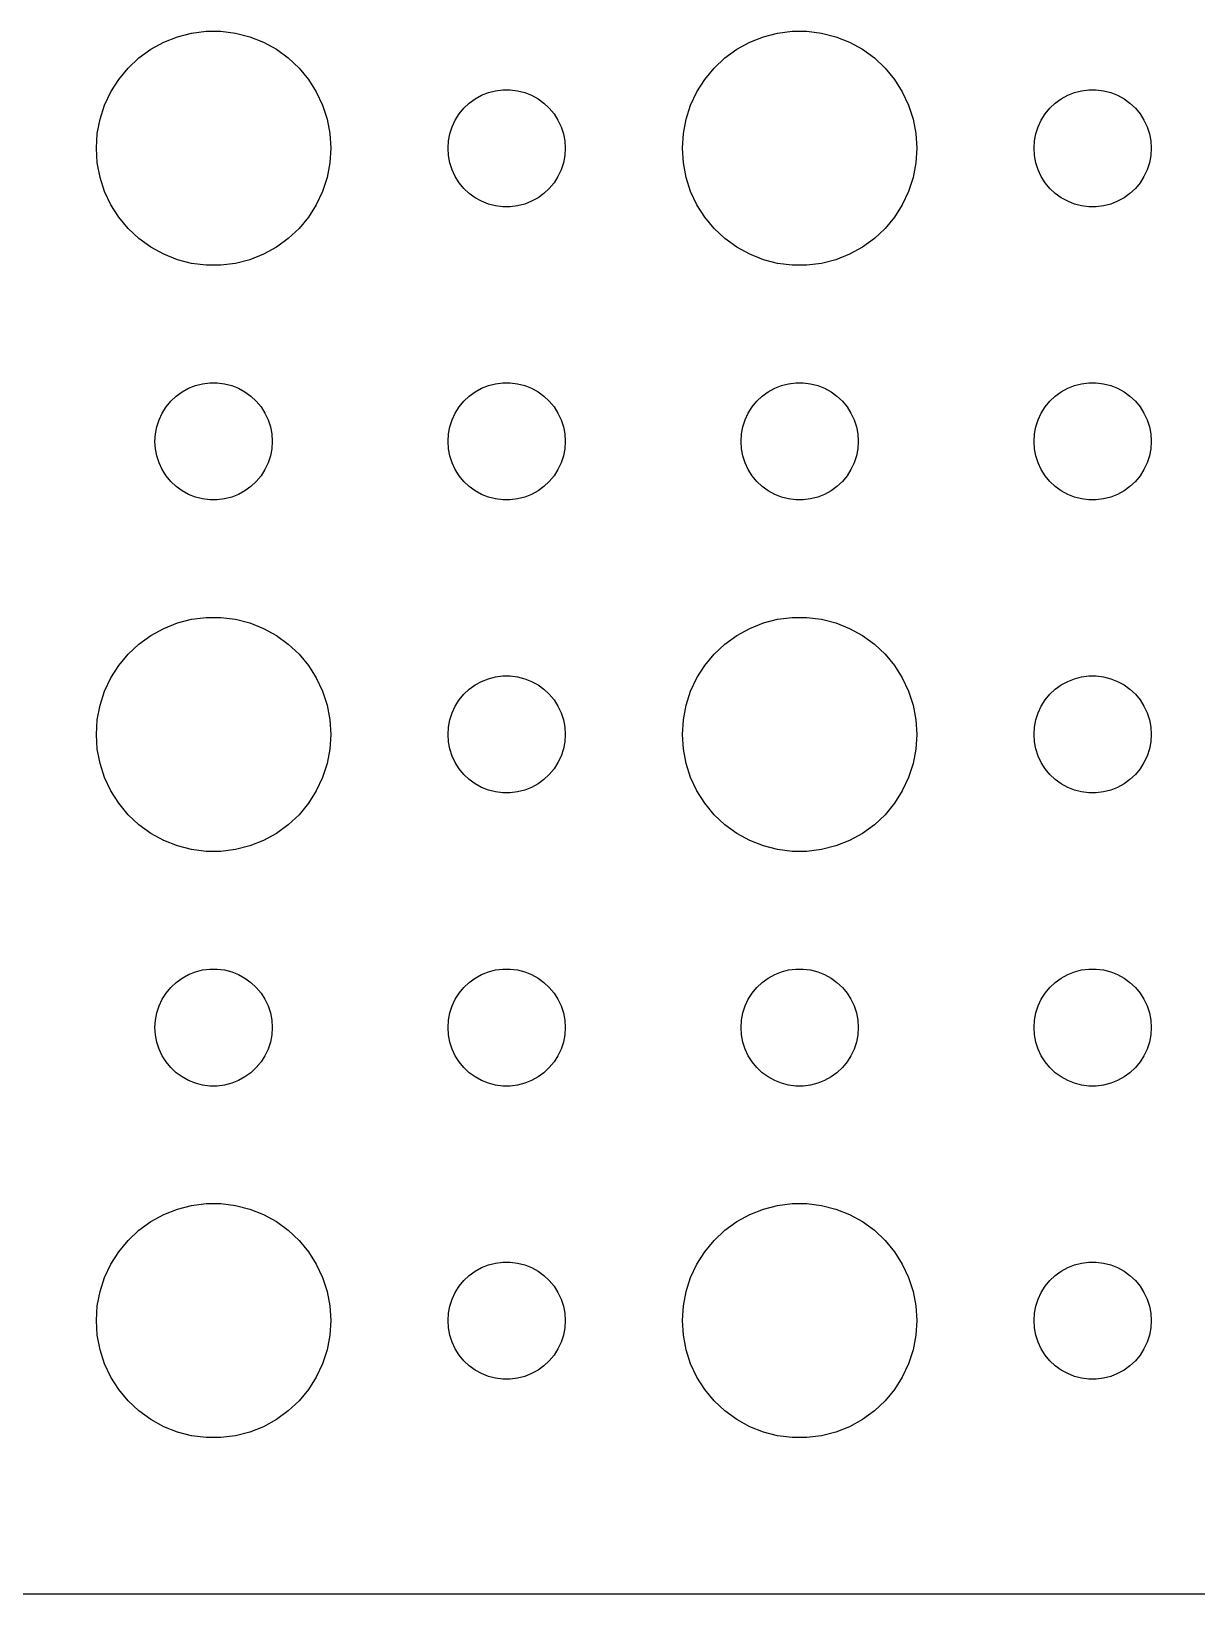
# Model space of a CAD drawing. Header units: metres. Extents: x -112 to 112, y -89 to 89.
# Drawn here: x 25.33 to 55.16, y -89.49 to -49.51 of the extents above; entities that cross this region are included whole.
import ezdxf

# ---------------------------------------------------------------- set-up
doc = ezdxf.new("R2010")
doc.units = ezdxf.units.M

msp = doc.modelspace()

# ---------------------------------------------------------------- linework, layer by layer
for p, q in [((29.0729, -49.6468), (29.4379, -49.5531)), ((29.4379, -49.5531), (29.8116, -49.5059)), ((29.8116, -49.5059), (30.1884, -49.5059)), ((30.1884, -49.5059), (30.5621, -49.5531)), ((30.5621, -49.5531), (30.927, -49.6468)), ((44.0729, -49.6468), (44.4379, -49.5531)), ((44.4379, -49.5531), (44.8116, -49.5059)), ((44.8116, -49.5059), (45.1884, -49.5059)), ((45.1884, -49.5059), (45.5621, -49.5531)), ((45.5621, -49.5531), (45.927, -49.6468)), ((28.0877, -50.1885), (28.3925, -49.967)), ((28.3925, -49.967), (28.7227, -49.7855)), ((28.7227, -49.7855), (29.0729, -49.6468)), ((30.927, -49.6468), (31.2773, -49.7855)), ((31.2773, -49.7855), (31.6075, -49.967)), ((31.6075, -49.967), (31.9123, -50.1885)), ((43.0877, -50.1885), (43.3925, -49.967)), ((43.3925, -49.967), (43.7227, -49.7855)), ((43.7227, -49.7855), (44.0729, -49.6468)), ((45.927, -49.6468), (46.2773, -49.7855)), ((46.2773, -49.7855), (46.6075, -49.967)), ((46.6075, -49.967), (46.9123, -50.1885)), ((27.8131, -50.4464), (28.0877, -50.1885)), ((31.9123, -50.1885), (32.1869, -50.4464)), ((42.8131, -50.4464), (43.0877, -50.1885)), ((46.9123, -50.1885), (47.1869, -50.4464)), ((27.3711, -51.0547), (27.5729, -50.7366)), ((27.5729, -50.7366), (27.8131, -50.4464)), ((32.1869, -50.4464), (32.427, -50.7366)), ((32.427, -50.7366), (32.6289, -51.0547)), ((42.3711, -51.0547), (42.5729, -50.7366)), ((42.5729, -50.7366), (42.8131, -50.4464)), ((47.1869, -50.4464), (47.427, -50.7366)), ((47.427, -50.7366), (47.6289, -51.0547)), ((27.2107, -51.3956), (27.3711, -51.0547)), ((32.6289, -51.0547), (32.7893, -51.3956)), ((36.6963, -51.2335), (36.8613, -51.1428)), ((36.8613, -51.1428), (37.0365, -51.0734)), ((37.0365, -51.0734), (37.2189, -51.0266)), ((37.2189, -51.0266), (37.4058, -51.003)), ((37.4058, -51.003), (37.5942, -51.003)), ((37.5942, -51.003), (37.7811, -51.0266)), ((37.7811, -51.0266), (37.9635, -51.0734)), ((37.9635, -51.0734), (38.1387, -51.1428)), ((38.1387, -51.1428), (38.3037, -51.2335)), ((42.2107, -51.3956), (42.3711, -51.0547)), ((47.6289, -51.0547), (47.7893, -51.3956)), ((51.6963, -51.2335), (51.8613, -51.1428)), ((51.8613, -51.1428), (52.0365, -51.0734)), ((52.0365, -51.0734), (52.2189, -51.0266)), ((52.2189, -51.0266), (52.4058, -51.003)), ((52.4058, -51.003), (52.5942, -51.003)), ((52.5942, -51.003), (52.7811, -51.0266)), ((52.7811, -51.0266), (52.9635, -51.0734)), ((52.9635, -51.0734), (53.1387, -51.1428)), ((53.1387, -51.1428), (53.3037, -51.2335)), ((27.0942, -51.7539), (27.2107, -51.3956)), ((32.7893, -51.3956), (32.9057, -51.7539)), ((36.2865, -51.6183), (36.4065, -51.4732)), ((36.4065, -51.4732), (36.5439, -51.3442)), ((36.5439, -51.3442), (36.6963, -51.2335)), ((38.3037, -51.2335), (38.4561, -51.3442)), ((38.4561, -51.3442), (38.5934, -51.4732)), ((38.5934, -51.4732), (38.7135, -51.6183)), ((42.0942, -51.7539), (42.2107, -51.3956)), ((47.7893, -51.3956), (47.9057, -51.7539)), ((51.2865, -51.6183), (51.4065, -51.4732)), ((51.4065, -51.4732), (51.5439, -51.3442)), ((51.5439, -51.3442), (51.6963, -51.2335)), ((53.3037, -51.2335), (53.4561, -51.3442)), ((53.4561, -51.3442), (53.5934, -51.4732)), ((53.5934, -51.4732), (53.7135, -51.6183)), ((27.0237, -52.124), (27.0942, -51.7539)), ((32.9057, -51.7539), (32.9763, -52.124)), ((36.0471, -52.127), (36.1053, -51.9478)), ((36.1053, -51.9478), (36.1855, -51.7774)), ((36.1855, -51.7774), (36.2865, -51.6183)), ((38.7135, -51.6183), (38.8145, -51.7774)), ((38.8145, -51.7774), (38.8947, -51.9478)), ((38.8947, -51.9478), (38.9529, -52.127)), ((42.0237, -52.124), (42.0942, -51.7539)), ((47.9057, -51.7539), (47.9763, -52.124)), ((51.0471, -52.127), (51.1053, -51.9478)), ((51.1053, -51.9478), (51.1855, -51.7774)), ((51.1855, -51.7774), (51.2865, -51.6183)), ((53.7135, -51.6183), (53.8145, -51.7774)), ((53.8145, -51.7774), (53.8947, -51.9478)), ((53.8947, -51.9478), (53.9529, -52.127)), ((27, -52.5), (27.0237, -52.124)), ((32.9763, -52.124), (33, -52.5)), ((36, -52.5), (36.0118, -52.312)), ((36.0118, -52.312), (36.0471, -52.127)), ((38.9529, -52.127), (38.9882, -52.312)), ((38.9882, -52.312), (39, -52.5)), ((42, -52.5), (42.0237, -52.124)), ((47.9763, -52.124), (48, -52.5)), ((51, -52.5), (51.0118, -52.312)), ((51.0118, -52.312), (51.0471, -52.127)), ((53.9529, -52.127), (53.9882, -52.312)), ((53.9882, -52.312), (54, -52.5)), ((27.0237, -52.876), (27, -52.5)), ((33, -52.5), (32.9763, -52.876)), ((36.0118, -52.688), (36, -52.5)), ((36.0471, -52.873), (36.0118, -52.688)), ((38.9882, -52.688), (38.9529, -52.873)), ((39, -52.5), (38.9882, -52.688)), ((42.0237, -52.876), (42, -52.5)), ((48, -52.5), (47.9763, -52.876)), ((51.0118, -52.688), (51, -52.5)), ((51.0471, -52.873), (51.0118, -52.688)), ((53.9882, -52.688), (53.9529, -52.873)), ((54, -52.5), (53.9882, -52.688)), ((27.0942, -53.2461), (27.0237, -52.876)), ((32.9763, -52.876), (32.9057, -53.2461)), ((36.1053, -53.0522), (36.0471, -52.873)), ((36.1855, -53.2226), (36.1053, -53.0522)), ((38.8947, -53.0522), (38.8145, -53.2226)), ((38.9529, -52.873), (38.8947, -53.0522)), ((42.0942, -53.2461), (42.0237, -52.876)), ((47.9763, -52.876), (47.9057, -53.2461)), ((51.1053, -53.0522), (51.0471, -52.873)), ((51.1855, -53.2226), (51.1053, -53.0522)), ((53.8947, -53.0522), (53.8145, -53.2226)), ((53.9529, -52.873), (53.8947, -53.0522)), ((27.2107, -53.6044), (27.0942, -53.2461)), ((32.9057, -53.2461), (32.7893, -53.6044)), ((36.2865, -53.3817), (36.1855, -53.2226)), ((36.4065, -53.5268), (36.2865, -53.3817)), ((36.5439, -53.6558), (36.4065, -53.5268)), ((38.5934, -53.5268), (38.4561, -53.6558)), ((38.7135, -53.3817), (38.5934, -53.5268)), ((38.8145, -53.2226), (38.7135, -53.3817)), ((42.2107, -53.6044), (42.0942, -53.2461)), ((47.9057, -53.2461), (47.7893, -53.6044)), ((51.2865, -53.3817), (51.1855, -53.2226)), ((51.4065, -53.5268), (51.2865, -53.3817)), ((51.5439, -53.6558), (51.4065, -53.5268)), ((53.5934, -53.5268), (53.4561, -53.6558)), ((53.7135, -53.3817), (53.5934, -53.5268)), ((53.8145, -53.2226), (53.7135, -53.3817)), ((27.3711, -53.9453), (27.2107, -53.6044)), ((27.5729, -54.2634), (27.3711, -53.9453)), ((32.6289, -53.9453), (32.427, -54.2634)), ((32.7893, -53.6044), (32.6289, -53.9453)), ((36.6963, -53.7665), (36.5439, -53.6558)), ((36.8613, -53.8572), (36.6963, -53.7665)), ((37.0365, -53.9266), (36.8613, -53.8572)), ((37.2189, -53.9734), (37.0365, -53.9266)), ((37.4058, -53.997), (37.2189, -53.9734)), ((37.7811, -53.9734), (37.5942, -53.997)), ((37.9635, -53.9266), (37.7811, -53.9734)), ((38.1387, -53.8572), (37.9635, -53.9266)), ((38.3037, -53.7665), (38.1387, -53.8572)), ((38.4561, -53.6558), (38.3037, -53.7665)), ((42.3711, -53.9453), (42.2107, -53.6044)), ((42.5729, -54.2634), (42.3711, -53.9453)), ((47.6289, -53.9453), (47.427, -54.2634)), ((47.7893, -53.6044), (47.6289, -53.9453)), ((51.6963, -53.7665), (51.5439, -53.6558)), ((51.8613, -53.8572), (51.6963, -53.7665)), ((52.0365, -53.9266), (51.8613, -53.8572)), ((52.2189, -53.9734), (52.0365, -53.9266)), ((52.4058, -53.997), (52.2189, -53.9734)), ((52.7811, -53.9734), (52.5942, -53.997)), ((52.9635, -53.9266), (52.7811, -53.9734)), ((53.1387, -53.8572), (52.9635, -53.9266)), ((53.3037, -53.7665), (53.1387, -53.8572)), ((53.4561, -53.6558), (53.3037, -53.7665)), ((27.8131, -54.5536), (27.5729, -54.2634)), ((32.427, -54.2634), (32.1869, -54.5536)), ((37.5942, -53.997), (37.4058, -53.997)), ((42.8131, -54.5536), (42.5729, -54.2634)), ((47.427, -54.2634), (47.1869, -54.5536)), ((52.5942, -53.997), (52.4058, -53.997)), ((28.0877, -54.8115), (27.8131, -54.5536)), ((32.1869, -54.5536), (31.9123, -54.8115)), ((43.0877, -54.8115), (42.8131, -54.5536)), ((47.1869, -54.5536), (46.9123, -54.8115)), ((28.3925, -55.033), (28.0877, -54.8115)), ((28.7227, -55.2145), (28.3925, -55.033)), ((31.6075, -55.033), (31.2773, -55.2145)), ((31.9123, -54.8115), (31.6075, -55.033)), ((43.3925, -55.033), (43.0877, -54.8115)), ((43.7227, -55.2145), (43.3925, -55.033)), ((46.6075, -55.033), (46.2773, -55.2145)), ((46.9123, -54.8115), (46.6075, -55.033)), ((29.0729, -55.3532), (28.7227, -55.2145)), ((29.4379, -55.4469), (29.0729, -55.3532)), ((29.8116, -55.4941), (29.4379, -55.4469)), ((30.1884, -55.4941), (29.8116, -55.4941)), ((30.5621, -55.4469), (30.1884, -55.4941)), ((30.927, -55.3532), (30.5621, -55.4469)), ((31.2773, -55.2145), (30.927, -55.3532)), ((44.0729, -55.3532), (43.7227, -55.2145)), ((44.4379, -55.4469), (44.0729, -55.3532)), ((44.8116, -55.4941), (44.4379, -55.4469)), ((45.1884, -55.4941), (44.8116, -55.4941)), ((45.5621, -55.4469), (45.1884, -55.4941)), ((45.927, -55.3532), (45.5621, -55.4469)), ((46.2773, -55.2145), (45.927, -55.3532)), ((29.0439, -58.8442), (29.1963, -58.7335)), ((29.1963, -58.7335), (29.3613, -58.6428)), ((29.3613, -58.6428), (29.5365, -58.5734)), ((29.5365, -58.5734), (29.7189, -58.5266)), ((29.7189, -58.5266), (29.9058, -58.503)), ((29.9058, -58.503), (30.0942, -58.503)), ((30.0942, -58.503), (30.2811, -58.5266)), ((30.2811, -58.5266), (30.4635, -58.5734)), ((30.4635, -58.5734), (30.6387, -58.6428)), ((30.6387, -58.6428), (30.8037, -58.7335)), ((30.8037, -58.7335), (30.9561, -58.8442)), ((36.5439, -58.8442), (36.6963, -58.7335)), ((36.6963, -58.7335), (36.8613, -58.6428)), ((36.8613, -58.6428), (37.0365, -58.5734)), ((37.0365, -58.5734), (37.2189, -58.5266)), ((37.2189, -58.5266), (37.4058, -58.503)), ((37.4058, -58.503), (37.5942, -58.503)), ((37.5942, -58.503), (37.7811, -58.5266)), ((37.7811, -58.5266), (37.9635, -58.5734)), ((37.9635, -58.5734), (38.1387, -58.6428)), ((38.1387, -58.6428), (38.3037, -58.7335)), ((38.3037, -58.7335), (38.4561, -58.8442)), ((44.0439, -58.8442), (44.1963, -58.7335)), ((44.1963, -58.7335), (44.3613, -58.6428)), ((44.3613, -58.6428), (44.5365, -58.5734)), ((44.5365, -58.5734), (44.7189, -58.5266)), ((44.7189, -58.5266), (44.9058, -58.503)), ((44.9058, -58.503), (45.0942, -58.503)), ((45.0942, -58.503), (45.2811, -58.5266)), ((45.2811, -58.5266), (45.4635, -58.5734)), ((45.4635, -58.5734), (45.6387, -58.6428)), ((45.6387, -58.6428), (45.8037, -58.7335)), ((45.8037, -58.7335), (45.9561, -58.8442)), ((51.5439, -58.8442), (51.6963, -58.7335)), ((51.6963, -58.7335), (51.8613, -58.6428)), ((51.8613, -58.6428), (52.0365, -58.5734)), ((52.0365, -58.5734), (52.2189, -58.5266)), ((52.2189, -58.5266), (52.4058, -58.503)), ((52.4058, -58.503), (52.5942, -58.503)), ((52.5942, -58.503), (52.7811, -58.5266)), ((52.7811, -58.5266), (52.9635, -58.5734)), ((52.9635, -58.5734), (53.1387, -58.6428)), ((53.1387, -58.6428), (53.3037, -58.7335)), ((53.3037, -58.7335), (53.4561, -58.8442)), ((28.6855, -59.2774), (28.7865, -59.1183)), ((28.7865, -59.1183), (28.9065, -58.9732)), ((28.9065, -58.9732), (29.0439, -58.8442)), ((30.9561, -58.8442), (31.0934, -58.9732)), ((31.0934, -58.9732), (31.2135, -59.1183)), ((31.2135, -59.1183), (31.3145, -59.2774)), ((36.1855, -59.2774), (36.2865, -59.1183)), ((36.2865, -59.1183), (36.4065, -58.9732)), ((36.4065, -58.9732), (36.5439, -58.8442)), ((38.4561, -58.8442), (38.5934, -58.9732)), ((38.5934, -58.9732), (38.7135, -59.1183)), ((38.7135, -59.1183), (38.8145, -59.2774)), ((43.6855, -59.2774), (43.7865, -59.1183)), ((43.7865, -59.1183), (43.9065, -58.9732)), ((43.9065, -58.9732), (44.0439, -58.8442)), ((45.9561, -58.8442), (46.0934, -58.9732)), ((46.0934, -58.9732), (46.2135, -59.1183)), ((46.2135, -59.1183), (46.3145, -59.2774)), ((51.1855, -59.2774), (51.2865, -59.1183)), ((51.2865, -59.1183), (51.4065, -58.9732)), ((51.4065, -58.9732), (51.5439, -58.8442)), ((53.4561, -58.8442), (53.5934, -58.9732)), ((53.5934, -58.9732), (53.7135, -59.1183)), ((53.7135, -59.1183), (53.8145, -59.2774)), ((28.5471, -59.627), (28.6053, -59.4478)), ((28.6053, -59.4478), (28.6855, -59.2774)), ((31.3145, -59.2774), (31.3947, -59.4478)), ((31.3947, -59.4478), (31.4529, -59.627)), ((36.0471, -59.627), (36.1053, -59.4478)), ((36.1053, -59.4478), (36.1855, -59.2774)), ((38.8145, -59.2774), (38.8947, -59.4478)), ((38.8947, -59.4478), (38.9529, -59.627)), ((43.5471, -59.627), (43.6053, -59.4478)), ((43.6053, -59.4478), (43.6855, -59.2774)), ((46.3145, -59.2774), (46.3947, -59.4478)), ((46.3947, -59.4478), (46.4529, -59.627)), ((51.0471, -59.627), (51.1053, -59.4478)), ((51.1053, -59.4478), (51.1855, -59.2774)), ((53.8145, -59.2774), (53.8947, -59.4478)), ((53.8947, -59.4478), (53.9529, -59.627)), ((28.5, -60), (28.5118, -59.812)), ((28.5118, -59.812), (28.5471, -59.627)), ((31.4529, -59.627), (31.4882, -59.812)), ((31.4882, -59.812), (31.5, -60)), ((36, -60), (36.0118, -59.812)), ((36.0118, -59.812), (36.0471, -59.627)), ((38.9529, -59.627), (38.9882, -59.812)), ((38.9882, -59.812), (39, -60)), ((43.5, -60), (43.5118, -59.812)), ((43.5118, -59.812), (43.5471, -59.627)), ((46.4529, -59.627), (46.4882, -59.812)), ((46.4882, -59.812), (46.5, -60)), ((51, -60), (51.0118, -59.812)), ((51.0118, -59.812), (51.0471, -59.627)), ((53.9529, -59.627), (53.9882, -59.812)), ((53.9882, -59.812), (54, -60)), ((28.5118, -60.188), (28.5, -60)), ((28.5471, -60.373), (28.5118, -60.188)), ((28.6053, -60.5522), (28.5471, -60.373)), ((31.4529, -60.373), (31.3947, -60.5522)), ((31.4882, -60.188), (31.4529, -60.373)), ((31.5, -60), (31.4882, -60.188)), ((36.0118, -60.188), (36, -60)), ((36.0471, -60.373), (36.0118, -60.188)), ((36.1053, -60.5522), (36.0471, -60.373)), ((38.9529, -60.373), (38.8947, -60.5522)), ((38.9882, -60.188), (38.9529, -60.373)), ((39, -60), (38.9882, -60.188)), ((43.5118, -60.188), (43.5, -60)), ((43.5471, -60.373), (43.5118, -60.188)), ((43.6053, -60.5522), (43.5471, -60.373)), ((46.4529, -60.373), (46.3947, -60.5522)), ((46.4882, -60.188), (46.4529, -60.373)), ((46.5, -60), (46.4882, -60.188)), ((51.0118, -60.188), (51, -60)), ((51.0471, -60.373), (51.0118, -60.188)), ((51.1053, -60.5522), (51.0471, -60.373)), ((53.9529, -60.373), (53.8947, -60.5522)), ((53.9882, -60.188), (53.9529, -60.373)), ((54, -60), (53.9882, -60.188)), ((28.6855, -60.7226), (28.6053, -60.5522)), ((28.7865, -60.8817), (28.6855, -60.7226)), ((31.3145, -60.7226), (31.2135, -60.8817)), ((31.3947, -60.5522), (31.3145, -60.7226)), ((36.1855, -60.7226), (36.1053, -60.5522)), ((36.2865, -60.8817), (36.1855, -60.7226)), ((38.8145, -60.7226), (38.7135, -60.8817)), ((38.8947, -60.5522), (38.8145, -60.7226)), ((43.6855, -60.7226), (43.6053, -60.5522)), ((43.7865, -60.8817), (43.6855, -60.7226)), ((46.3145, -60.7226), (46.2135, -60.8817)), ((46.3947, -60.5522), (46.3145, -60.7226)), ((51.1855, -60.7226), (51.1053, -60.5522)), ((51.2865, -60.8817), (51.1855, -60.7226)), ((53.8145, -60.7226), (53.7135, -60.8817)), ((53.8947, -60.5522), (53.8145, -60.7226)), ((28.9065, -61.0268), (28.7865, -60.8817)), ((29.0439, -61.1558), (28.9065, -61.0268)), ((29.1963, -61.2665), (29.0439, -61.1558)), ((30.9561, -61.1558), (30.8037, -61.2665)), ((31.0934, -61.0268), (30.9561, -61.1558)), ((31.2135, -60.8817), (31.0934, -61.0268)), ((36.4065, -61.0268), (36.2865, -60.8817)), ((36.5439, -61.1558), (36.4065, -61.0268)), ((36.6963, -61.2665), (36.5439, -61.1558)), ((38.4561, -61.1558), (38.3037, -61.2665)), ((38.5934, -61.0268), (38.4561, -61.1558)), ((38.7135, -60.8817), (38.5934, -61.0268)), ((43.9065, -61.0268), (43.7865, -60.8817)), ((44.0439, -61.1558), (43.9065, -61.0268)), ((44.1963, -61.2665), (44.0439, -61.1558)), ((45.9561, -61.1558), (45.8037, -61.2665)), ((46.0934, -61.0268), (45.9561, -61.1558)), ((46.2135, -60.8817), (46.0934, -61.0268)), ((51.4065, -61.0268), (51.2865, -60.8817)), ((51.5439, -61.1558), (51.4065, -61.0268)), ((51.6963, -61.2665), (51.5439, -61.1558)), ((53.4561, -61.1558), (53.3037, -61.2665)), ((53.5934, -61.0268), (53.4561, -61.1558)), ((53.7135, -60.8817), (53.5934, -61.0268)), ((29.3613, -61.3572), (29.1963, -61.2665)), ((29.5365, -61.4266), (29.3613, -61.3572)), ((29.7189, -61.4734), (29.5365, -61.4266)), ((29.9058, -61.497), (29.7189, -61.4734)), ((30.0942, -61.497), (29.9058, -61.497)), ((30.2811, -61.4734), (30.0942, -61.497)), ((30.4635, -61.4266), (30.2811, -61.4734)), ((30.6387, -61.3572), (30.4635, -61.4266)), ((30.8037, -61.2665), (30.6387, -61.3572)), ((36.8613, -61.3572), (36.6963, -61.2665)), ((37.0365, -61.4266), (36.8613, -61.3572)), ((37.2189, -61.4734), (37.0365, -61.4266)), ((37.4058, -61.497), (37.2189, -61.4734)), ((37.5942, -61.497), (37.4058, -61.497)), ((37.7811, -61.4734), (37.5942, -61.497)), ((37.9635, -61.4266), (37.7811, -61.4734)), ((38.1387, -61.3572), (37.9635, -61.4266)), ((38.3037, -61.2665), (38.1387, -61.3572)), ((44.3613, -61.3572), (44.1963, -61.2665)), ((44.5365, -61.4266), (44.3613, -61.3572)), ((44.7189, -61.4734), (44.5365, -61.4266)), ((44.9058, -61.497), (44.7189, -61.4734)), ((45.0942, -61.497), (44.9058, -61.497)), ((45.2811, -61.4734), (45.0942, -61.497)), ((45.4635, -61.4266), (45.2811, -61.4734)), ((45.6387, -61.3572), (45.4635, -61.4266)), ((45.8037, -61.2665), (45.6387, -61.3572)), ((51.8613, -61.3572), (51.6963, -61.2665)), ((52.0365, -61.4266), (51.8613, -61.3572)), ((52.2189, -61.4734), (52.0365, -61.4266)), ((52.4058, -61.497), (52.2189, -61.4734)), ((52.5942, -61.497), (52.4058, -61.497)), ((52.7811, -61.4734), (52.5942, -61.497)), ((52.9635, -61.4266), (52.7811, -61.4734)), ((53.1387, -61.3572), (52.9635, -61.4266)), ((53.3037, -61.2665), (53.1387, -61.3572)), ((28.7227, -64.7855), (29.0729, -64.6468)), ((29.0729, -64.6468), (29.4379, -64.5531)), ((29.4379, -64.5531), (29.8116, -64.5059)), ((29.8116, -64.5059), (30.1884, -64.5059)), ((30.1884, -64.5059), (30.5621, -64.5531)), ((30.5621, -64.5531), (30.927, -64.6468)), ((30.927, -64.6468), (31.2773, -64.7855)), ((43.7227, -64.7855), (44.0729, -64.6468)), ((44.0729, -64.6468), (44.4379, -64.5531)), ((44.4379, -64.5531), (44.8116, -64.5059)), ((44.8116, -64.5059), (45.1884, -64.5059)), ((45.1884, -64.5059), (45.5621, -64.5531)), ((45.5621, -64.5531), (45.927, -64.6468)), ((45.927, -64.6468), (46.2773, -64.7855)), ((28.0877, -65.1885), (28.3925, -64.967)), ((28.3925, -64.967), (28.7227, -64.7855)), ((31.2773, -64.7855), (31.6075, -64.967)), ((31.6075, -64.967), (31.9123, -65.1885)), ((43.0877, -65.1885), (43.3925, -64.967)), ((43.3925, -64.967), (43.7227, -64.7855)), ((46.2773, -64.7855), (46.6075, -64.967)), ((46.6075, -64.967), (46.9123, -65.1885)), ((27.5729, -65.7366), (27.8131, -65.4464)), ((27.8131, -65.4464), (28.0877, -65.1885)), ((31.9123, -65.1885), (32.1869, -65.4464)), ((32.1869, -65.4464), (32.427, -65.7366)), ((42.5729, -65.7366), (42.8131, -65.4464)), ((42.8131, -65.4464), (43.0877, -65.1885)), ((46.9123, -65.1885), (47.1869, -65.4464)), ((47.1869, -65.4464), (47.427, -65.7366)), ((27.3711, -66.0547), (27.5729, -65.7366)), ((32.427, -65.7366), (32.6289, -66.0547)), ((42.3711, -66.0547), (42.5729, -65.7366)), ((47.427, -65.7366), (47.6289, -66.0547)), ((27.2107, -66.3956), (27.3711, -66.0547)), ((32.6289, -66.0547), (32.7893, -66.3956)), ((36.4065, -66.4732), (36.5439, -66.3442)), ((36.5439, -66.3442), (36.6963, -66.2335)), ((36.6963, -66.2335), (36.8613, -66.1428)), ((36.8613, -66.1428), (37.0365, -66.0734)), ((37.0365, -66.0734), (37.2189, -66.0266)), ((37.2189, -66.0266), (37.4058, -66.003)), ((37.4058, -66.003), (37.5942, -66.003)), ((37.5942, -66.003), (37.7811, -66.0266)), ((37.7811, -66.0266), (37.9635, -66.0734)), ((37.9635, -66.0734), (38.1387, -66.1428)), ((38.1387, -66.1428), (38.3037, -66.2335)), ((38.3037, -66.2335), (38.4561, -66.3442)), ((38.4561, -66.3442), (38.5934, -66.4732)), ((42.2107, -66.3956), (42.3711, -66.0547)), ((47.6289, -66.0547), (47.7893, -66.3956)), ((51.4065, -66.4732), (51.5439, -66.3442)), ((51.5439, -66.3442), (51.6963, -66.2335)), ((51.6963, -66.2335), (51.8613, -66.1428)), ((51.8613, -66.1428), (52.0365, -66.0734)), ((52.0365, -66.0734), (52.2189, -66.0266)), ((52.2189, -66.0266), (52.4058, -66.003)), ((52.4058, -66.003), (52.5942, -66.003)), ((52.5942, -66.003), (52.7811, -66.0266)), ((52.7811, -66.0266), (52.9635, -66.0734)), ((52.9635, -66.0734), (53.1387, -66.1428)), ((53.1387, -66.1428), (53.3037, -66.2335)), ((53.3037, -66.2335), (53.4561, -66.3442)), ((53.4561, -66.3442), (53.5934, -66.4732)), ((27.0237, -67.124), (27.0942, -66.7539)), ((27.0942, -66.7539), (27.2107, -66.3956)), ((32.7893, -66.3956), (32.9057, -66.7539)), ((32.9057, -66.7539), (32.9763, -67.124)), ((36.1855, -66.7774), (36.2865, -66.6183)), ((36.2865, -66.6183), (36.4065, -66.4732)), ((38.5934, -66.4732), (38.7135, -66.6183)), ((38.7135, -66.6183), (38.8145, -66.7774)), ((42.0237, -67.124), (42.0942, -66.7539)), ((42.0942, -66.7539), (42.2107, -66.3956)), ((47.7893, -66.3956), (47.9057, -66.7539)), ((47.9057, -66.7539), (47.9763, -67.124)), ((51.1855, -66.7774), (51.2865, -66.6183)), ((51.2865, -66.6183), (51.4065, -66.4732)), ((53.5934, -66.4732), (53.7135, -66.6183)), ((53.7135, -66.6183), (53.8145, -66.7774)), ((27, -67.5), (27.0237, -67.124)), ((32.9763, -67.124), (33, -67.5)), ((36.0118, -67.312), (36.0471, -67.127)), ((36.0471, -67.127), (36.1053, -66.9478)), ((36.1053, -66.9478), (36.1855, -66.7774)), ((38.8145, -66.7774), (38.8947, -66.9478)), ((38.8947, -66.9478), (38.9529, -67.127)), ((38.9529, -67.127), (38.9882, -67.312)), ((42, -67.5), (42.0237, -67.124)), ((47.9763, -67.124), (48, -67.5)), ((51.0118, -67.312), (51.0471, -67.127)), ((51.0471, -67.127), (51.1053, -66.9478)), ((51.1053, -66.9478), (51.1855, -66.7774)), ((53.8145, -66.7774), (53.8947, -66.9478)), ((53.8947, -66.9478), (53.9529, -67.127)), ((53.9529, -67.127), (53.9882, -67.312)), ((27.0237, -67.876), (27, -67.5)), ((33, -67.5), (32.9763, -67.876)), ((36, -67.5), (36.0118, -67.312)), ((36.0118, -67.688), (36, -67.5)), ((38.9882, -67.312), (39, -67.5)), ((39, -67.5), (38.9882, -67.688)), ((42.0237, -67.876), (42, -67.5)), ((48, -67.5), (47.9763, -67.876)), ((51, -67.5), (51.0118, -67.312)), ((51.0118, -67.688), (51, -67.5)), ((53.9882, -67.312), (54, -67.5)), ((54, -67.5), (53.9882, -67.688)), ((27.0942, -68.2461), (27.0237, -67.876)), ((32.9763, -67.876), (32.9057, -68.2461)), ((36.0471, -67.873), (36.0118, -67.688)), ((36.1053, -68.0522), (36.0471, -67.873)), ((38.9529, -67.873), (38.8947, -68.0522)), ((38.9882, -67.688), (38.9529, -67.873)), ((42.0942, -68.2461), (42.0237, -67.876)), ((47.9763, -67.876), (47.9057, -68.2461)), ((51.0471, -67.873), (51.0118, -67.688)), ((51.1053, -68.0522), (51.0471, -67.873)), ((53.9529, -67.873), (53.8947, -68.0522)), ((53.9882, -67.688), (53.9529, -67.873)), ((27.2107, -68.6044), (27.0942, -68.2461)), ((32.9057, -68.2461), (32.7893, -68.6044)), ((36.1855, -68.2226), (36.1053, -68.0522)), ((36.2865, -68.3817), (36.1855, -68.2226)), ((38.8145, -68.2226), (38.7135, -68.3817)), ((38.8947, -68.0522), (38.8145, -68.2226)), ((42.2107, -68.6044), (42.0942, -68.2461)), ((47.9057, -68.2461), (47.7893, -68.6044)), ((51.1855, -68.2226), (51.1053, -68.0522)), ((51.2865, -68.3817), (51.1855, -68.2226)), ((53.8145, -68.2226), (53.7135, -68.3817)), ((53.8947, -68.0522), (53.8145, -68.2226)), ((27.3711, -68.9453), (27.2107, -68.6044)), ((32.7893, -68.6044), (32.6289, -68.9453)), ((36.4065, -68.5268), (36.2865, -68.3817)), ((36.5439, -68.6558), (36.4065, -68.5268)), ((36.6963, -68.7665), (36.5439, -68.6558)), ((36.8613, -68.8572), (36.6963, -68.7665)), ((38.3037, -68.7665), (38.1387, -68.8572)), ((38.4561, -68.6558), (38.3037, -68.7665)), ((38.5934, -68.5268), (38.4561, -68.6558)), ((38.7135, -68.3817), (38.5934, -68.5268)), ((42.3711, -68.9453), (42.2107, -68.6044)), ((47.7893, -68.6044), (47.6289, -68.9453)), ((51.4065, -68.5268), (51.2865, -68.3817)), ((51.5439, -68.6558), (51.4065, -68.5268)), ((51.6963, -68.7665), (51.5439, -68.6558)), ((51.8613, -68.8572), (51.6963, -68.7665)), ((53.3037, -68.7665), (53.1387, -68.8572)), ((53.4561, -68.6558), (53.3037, -68.7665)), ((53.5934, -68.5268), (53.4561, -68.6558)), ((53.7135, -68.3817), (53.5934, -68.5268)), ((27.5729, -69.2634), (27.3711, -68.9453)), ((32.6289, -68.9453), (32.427, -69.2634)), ((37.0365, -68.9266), (36.8613, -68.8572)), ((37.2189, -68.9734), (37.0365, -68.9266)), ((37.4058, -68.997), (37.2189, -68.9734)), ((37.5942, -68.997), (37.4058, -68.997)), ((37.7811, -68.9734), (37.5942, -68.997)), ((37.9635, -68.9266), (37.7811, -68.9734)), ((38.1387, -68.8572), (37.9635, -68.9266)), ((42.5729, -69.2634), (42.3711, -68.9453)), ((47.6289, -68.9453), (47.427, -69.2634)), ((52.0365, -68.9266), (51.8613, -68.8572)), ((52.2189, -68.9734), (52.0365, -68.9266)), ((52.4058, -68.997), (52.2189, -68.9734)), ((52.5942, -68.997), (52.4058, -68.997)), ((52.7811, -68.9734), (52.5942, -68.997)), ((52.9635, -68.9266), (52.7811, -68.9734)), ((53.1387, -68.8572), (52.9635, -68.9266)), ((27.8131, -69.5536), (27.5729, -69.2634)), ((28.0877, -69.8115), (27.8131, -69.5536)), ((32.1869, -69.5536), (31.9123, -69.8115)), ((32.427, -69.2634), (32.1869, -69.5536)), ((42.8131, -69.5536), (42.5729, -69.2634)), ((43.0877, -69.8115), (42.8131, -69.5536)), ((47.1869, -69.5536), (46.9123, -69.8115)), ((47.427, -69.2634), (47.1869, -69.5536)), ((28.3925, -70.033), (28.0877, -69.8115)), ((31.9123, -69.8115), (31.6075, -70.033)), ((43.3925, -70.033), (43.0877, -69.8115)), ((46.9123, -69.8115), (46.6075, -70.033)), ((28.7227, -70.2145), (28.3925, -70.033)), ((29.0729, -70.3532), (28.7227, -70.2145)), ((29.4379, -70.4469), (29.0729, -70.3532)), ((30.927, -70.3532), (30.5621, -70.4469)), ((31.2773, -70.2145), (30.927, -70.3532)), ((31.6075, -70.033), (31.2773, -70.2145)), ((43.7227, -70.2145), (43.3925, -70.033)), ((44.0729, -70.3532), (43.7227, -70.2145)), ((44.4379, -70.4469), (44.0729, -70.3532)), ((45.927, -70.3532), (45.5621, -70.4469)), ((46.2773, -70.2145), (45.927, -70.3532)), ((46.6075, -70.033), (46.2773, -70.2145)), ((29.8116, -70.4941), (29.4379, -70.4469)), ((30.1884, -70.4941), (29.8116, -70.4941)), ((30.5621, -70.4469), (30.1884, -70.4941)), ((44.8116, -70.4941), (44.4379, -70.4469)), ((45.1884, -70.4941), (44.8116, -70.4941)), ((45.5621, -70.4469), (45.1884, -70.4941)), ((29.5365, -73.5734), (29.7189, -73.5266)), ((29.7189, -73.5266), (29.9058, -73.503)), ((29.9058, -73.503), (30.0942, -73.503)), ((30.0942, -73.503), (30.2811, -73.5266)), ((30.2811, -73.5266), (30.4635, -73.5734)), ((37.0365, -73.5734), (37.2189, -73.5266)), ((37.2189, -73.5266), (37.4058, -73.503)), ((37.4058, -73.503), (37.5942, -73.503)), ((37.5942, -73.503), (37.7811, -73.5266)), ((37.7811, -73.5266), (37.9635, -73.5734)), ((44.5365, -73.5734), (44.7189, -73.5266)), ((44.7189, -73.5266), (44.9058, -73.503)), ((44.9058, -73.503), (45.0942, -73.503)), ((45.0942, -73.503), (45.2811, -73.5266)), ((45.2811, -73.5266), (45.4635, -73.5734)), ((52.0365, -73.5734), (52.2189, -73.5266)), ((52.2189, -73.5266), (52.4058, -73.503)), ((52.4058, -73.503), (52.5942, -73.503)), ((52.5942, -73.503), (52.7811, -73.5266)), ((52.7811, -73.5266), (52.9635, -73.5734)), ((28.9065, -73.9732), (29.0439, -73.8442)), ((29.0439, -73.8442), (29.1963, -73.7335)), ((29.1963, -73.7335), (29.3613, -73.6428)), ((29.3613, -73.6428), (29.5365, -73.5734)), ((30.4635, -73.5734), (30.6387, -73.6428)), ((30.6387, -73.6428), (30.8037, -73.7335)), ((30.8037, -73.7335), (30.9561, -73.8442)), ((30.9561, -73.8442), (31.0934, -73.9732)), ((36.4065, -73.9732), (36.5439, -73.8442)), ((36.5439, -73.8442), (36.6963, -73.7335)), ((36.6963, -73.7335), (36.8613, -73.6428)), ((36.8613, -73.6428), (37.0365, -73.5734)), ((37.9635, -73.5734), (38.1387, -73.6428)), ((38.1387, -73.6428), (38.3037, -73.7335)), ((38.3037, -73.7335), (38.4561, -73.8442)), ((38.4561, -73.8442), (38.5934, -73.9732)), ((43.9065, -73.9732), (44.0439, -73.8442)), ((44.0439, -73.8442), (44.1963, -73.7335)), ((44.1963, -73.7335), (44.3613, -73.6428)), ((44.3613, -73.6428), (44.5365, -73.5734)), ((45.4635, -73.5734), (45.6387, -73.6428)), ((45.6387, -73.6428), (45.8037, -73.7335)), ((45.8037, -73.7335), (45.9561, -73.8442)), ((45.9561, -73.8442), (46.0934, -73.9732)), ((51.4065, -73.9732), (51.5439, -73.8442)), ((51.5439, -73.8442), (51.6963, -73.7335)), ((51.6963, -73.7335), (51.8613, -73.6428)), ((51.8613, -73.6428), (52.0365, -73.5734)), ((52.9635, -73.5734), (53.1387, -73.6428)), ((53.1387, -73.6428), (53.3037, -73.7335)), ((53.3037, -73.7335), (53.4561, -73.8442)), ((53.4561, -73.8442), (53.5934, -73.9732)), ((28.6053, -74.4478), (28.6855, -74.2774)), ((28.6855, -74.2774), (28.7865, -74.1183)), ((28.7865, -74.1183), (28.9065, -73.9732)), ((31.0934, -73.9732), (31.2135, -74.1183)), ((31.2135, -74.1183), (31.3145, -74.2774)), ((31.3145, -74.2774), (31.3947, -74.4478)), ((36.1053, -74.4478), (36.1855, -74.2774)), ((36.1855, -74.2774), (36.2865, -74.1183)), ((36.2865, -74.1183), (36.4065, -73.9732)), ((38.5934, -73.9732), (38.7135, -74.1183)), ((38.7135, -74.1183), (38.8145, -74.2774)), ((38.8145, -74.2774), (38.8947, -74.4478)), ((43.6053, -74.4478), (43.6855, -74.2774)), ((43.6855, -74.2774), (43.7865, -74.1183)), ((43.7865, -74.1183), (43.9065, -73.9732)), ((46.0934, -73.9732), (46.2135, -74.1183)), ((46.2135, -74.1183), (46.3145, -74.2774)), ((46.3145, -74.2774), (46.3947, -74.4478)), ((51.1053, -74.4478), (51.1855, -74.2774)), ((51.1855, -74.2774), (51.2865, -74.1183)), ((51.2865, -74.1183), (51.4065, -73.9732)), ((53.5934, -73.9732), (53.7135, -74.1183)), ((53.7135, -74.1183), (53.8145, -74.2774)), ((53.8145, -74.2774), (53.8947, -74.4478)), ((28.5118, -74.812), (28.5471, -74.627)), ((28.5471, -74.627), (28.6053, -74.4478)), ((31.3947, -74.4478), (31.4529, -74.627)), ((31.4529, -74.627), (31.4882, -74.812)), ((36.0118, -74.812), (36.0471, -74.627)), ((36.0471, -74.627), (36.1053, -74.4478)), ((38.8947, -74.4478), (38.9529, -74.627)), ((38.9529, -74.627), (38.9882, -74.812)), ((43.5118, -74.812), (43.5471, -74.627)), ((43.5471, -74.627), (43.6053, -74.4478)), ((46.3947, -74.4478), (46.4529, -74.627)), ((46.4529, -74.627), (46.4882, -74.812)), ((51.0118, -74.812), (51.0471, -74.627)), ((51.0471, -74.627), (51.1053, -74.4478)), ((53.8947, -74.4478), (53.9529, -74.627)), ((53.9529, -74.627), (53.9882, -74.812)), ((28.5, -75), (28.5118, -74.812)), ((28.5118, -75.188), (28.5, -75)), ((31.4882, -74.812), (31.5, -75)), ((31.5, -75), (31.4882, -75.188)), ((36, -75), (36.0118, -74.812)), ((36.0118, -75.188), (36, -75)), ((38.9882, -74.812), (39, -75)), ((39, -75), (38.9882, -75.188)), ((43.5, -75), (43.5118, -74.812)), ((43.5118, -75.188), (43.5, -75)), ((46.4882, -74.812), (46.5, -75)), ((46.5, -75), (46.4882, -75.188)), ((51, -75), (51.0118, -74.812)), ((51.0118, -75.188), (51, -75)), ((53.9882, -74.812), (54, -75)), ((54, -75), (53.9882, -75.188)), ((28.5471, -75.373), (28.5118, -75.188)), ((28.6053, -75.5522), (28.5471, -75.373)), ((28.6855, -75.7226), (28.6053, -75.5522)), ((31.3947, -75.5522), (31.3145, -75.7226)), ((31.4529, -75.373), (31.3947, -75.5522)), ((31.4882, -75.188), (31.4529, -75.373)), ((36.0471, -75.373), (36.0118, -75.188)), ((36.1053, -75.5522), (36.0471, -75.373)), ((36.1855, -75.7226), (36.1053, -75.5522)), ((38.8947, -75.5522), (38.8145, -75.7226)), ((38.9529, -75.373), (38.8947, -75.5522)), ((38.9882, -75.188), (38.9529, -75.373)), ((43.5471, -75.373), (43.5118, -75.188)), ((43.6053, -75.5522), (43.5471, -75.373)), ((43.6855, -75.7226), (43.6053, -75.5522)), ((46.3947, -75.5522), (46.3145, -75.7226)), ((46.4529, -75.373), (46.3947, -75.5522)), ((46.4882, -75.188), (46.4529, -75.373)), ((51.0471, -75.373), (51.0118, -75.188)), ((51.1053, -75.5522), (51.0471, -75.373)), ((51.1855, -75.7226), (51.1053, -75.5522)), ((53.8947, -75.5522), (53.8145, -75.7226)), ((53.9529, -75.373), (53.8947, -75.5522)), ((53.9882, -75.188), (53.9529, -75.373)), ((28.7865, -75.8817), (28.6855, -75.7226)), ((28.9065, -76.0268), (28.7865, -75.8817)), ((31.2135, -75.8817), (31.0934, -76.0268)), ((31.3145, -75.7226), (31.2135, -75.8817)), ((36.2865, -75.8817), (36.1855, -75.7226)), ((36.4065, -76.0268), (36.2865, -75.8817)), ((38.7135, -75.8817), (38.5934, -76.0268)), ((38.8145, -75.7226), (38.7135, -75.8817)), ((43.7865, -75.8817), (43.6855, -75.7226)), ((43.9065, -76.0268), (43.7865, -75.8817)), ((46.2135, -75.8817), (46.0934, -76.0268)), ((46.3145, -75.7226), (46.2135, -75.8817)), ((51.2865, -75.8817), (51.1855, -75.7226)), ((51.4065, -76.0268), (51.2865, -75.8817)), ((53.7135, -75.8817), (53.5934, -76.0268)), ((53.8145, -75.7226), (53.7135, -75.8817)), ((29.0439, -76.1558), (28.9065, -76.0268)), ((29.1963, -76.2665), (29.0439, -76.1558)), ((29.3613, -76.3572), (29.1963, -76.2665)), ((29.5365, -76.4266), (29.3613, -76.3572)), ((30.6387, -76.3572), (30.4635, -76.4266)), ((30.8037, -76.2665), (30.6387, -76.3572)), ((30.9561, -76.1558), (30.8037, -76.2665)), ((31.0934, -76.0268), (30.9561, -76.1558)), ((36.5439, -76.1558), (36.4065, -76.0268)), ((36.6963, -76.2665), (36.5439, -76.1558)), ((36.8613, -76.3572), (36.6963, -76.2665)), ((37.0365, -76.4266), (36.8613, -76.3572)), ((38.1387, -76.3572), (37.9635, -76.4266)), ((38.3037, -76.2665), (38.1387, -76.3572)), ((38.4561, -76.1558), (38.3037, -76.2665)), ((38.5934, -76.0268), (38.4561, -76.1558)), ((44.0439, -76.1558), (43.9065, -76.0268)), ((44.1963, -76.2665), (44.0439, -76.1558)), ((44.3613, -76.3572), (44.1963, -76.2665)), ((44.5365, -76.4266), (44.3613, -76.3572)), ((45.6387, -76.3572), (45.4635, -76.4266)), ((45.8037, -76.2665), (45.6387, -76.3572)), ((45.9561, -76.1558), (45.8037, -76.2665)), ((46.0934, -76.0268), (45.9561, -76.1558)), ((51.5439, -76.1558), (51.4065, -76.0268)), ((51.6963, -76.2665), (51.5439, -76.1558)), ((51.8613, -76.3572), (51.6963, -76.2665)), ((52.0365, -76.4266), (51.8613, -76.3572)), ((53.1387, -76.3572), (52.9635, -76.4266)), ((53.3037, -76.2665), (53.1387, -76.3572)), ((53.4561, -76.1558), (53.3037, -76.2665)), ((53.5934, -76.0268), (53.4561, -76.1558)), ((29.7189, -76.4734), (29.5365, -76.4266)), ((29.9058, -76.497), (29.7189, -76.4734)), ((30.0942, -76.497), (29.9058, -76.497)), ((30.2811, -76.4734), (30.0942, -76.497)), ((30.4635, -76.4266), (30.2811, -76.4734)), ((37.2189, -76.4734), (37.0365, -76.4266)), ((37.4058, -76.497), (37.2189, -76.4734)), ((37.5942, -76.497), (37.4058, -76.497)), ((37.7811, -76.4734), (37.5942, -76.497)), ((37.9635, -76.4266), (37.7811, -76.4734)), ((44.7189, -76.4734), (44.5365, -76.4266)), ((44.9058, -76.497), (44.7189, -76.4734)), ((45.0942, -76.497), (44.9058, -76.497)), ((45.2811, -76.4734), (45.0942, -76.497)), ((45.4635, -76.4266), (45.2811, -76.4734)), ((52.2189, -76.4734), (52.0365, -76.4266)), ((52.4058, -76.497), (52.2189, -76.4734)), ((52.5942, -76.497), (52.4058, -76.497)), ((52.7811, -76.4734), (52.5942, -76.497)), ((52.9635, -76.4266), (52.7811, -76.4734)), ((29.0729, -79.6468), (29.4379, -79.5531)), ((29.4379, -79.5531), (29.8116, -79.5059)), ((29.8116, -79.5059), (30.1884, -79.5059)), ((30.1884, -79.5059), (30.5621, -79.5531)), ((30.5621, -79.5531), (30.927, -79.6468)), ((44.0729, -79.6468), (44.4379, -79.5531)), ((44.4379, -79.5531), (44.8116, -79.5059)), ((44.8116, -79.5059), (45.1884, -79.5059)), ((45.1884, -79.5059), (45.5621, -79.5531)), ((45.5621, -79.5531), (45.927, -79.6468)), ((28.0877, -80.1885), (28.3925, -79.967)), ((28.3925, -79.967), (28.7227, -79.7855)), ((28.7227, -79.7855), (29.0729, -79.6468)), ((30.927, -79.6468), (31.2773, -79.7855)), ((31.2773, -79.7855), (31.6075, -79.967)), ((31.6075, -79.967), (31.9123, -80.1885)), ((43.0877, -80.1885), (43.3925, -79.967)), ((43.3925, -79.967), (43.7227, -79.7855)), ((43.7227, -79.7855), (44.0729, -79.6468)), ((45.927, -79.6468), (46.2773, -79.7855)), ((46.2773, -79.7855), (46.6075, -79.967)), ((46.6075, -79.967), (46.9123, -80.1885)), ((27.8131, -80.4464), (28.0877, -80.1885)), ((31.9123, -80.1885), (32.1869, -80.4464)), ((42.8131, -80.4464), (43.0877, -80.1885)), ((46.9123, -80.1885), (47.1869, -80.4464)), ((27.3711, -81.0547), (27.5729, -80.7366)), ((27.5729, -80.7366), (27.8131, -80.4464)), ((32.1869, -80.4464), (32.427, -80.7366)), ((32.427, -80.7366), (32.6289, -81.0547)), ((42.3711, -81.0547), (42.5729, -80.7366)), ((42.5729, -80.7366), (42.8131, -80.4464)), ((47.1869, -80.4464), (47.427, -80.7366)), ((47.427, -80.7366), (47.6289, -81.0547)), ((27.2107, -81.3956), (27.3711, -81.0547)), ((32.6289, -81.0547), (32.7893, -81.3956)), ((36.6963, -81.2335), (36.8613, -81.1428)), ((36.8613, -81.1428), (37.0365, -81.0734)), ((37.0365, -81.0734), (37.2189, -81.0266)), ((37.2189, -81.0266), (37.4058, -81.003)), ((37.4058, -81.003), (37.5942, -81.003)), ((37.5942, -81.003), (37.7811, -81.0266)), ((37.7811, -81.0266), (37.9635, -81.0734)), ((37.9635, -81.0734), (38.1387, -81.1428)), ((38.1387, -81.1428), (38.3037, -81.2335)), ((42.2107, -81.3956), (42.3711, -81.0547)), ((47.6289, -81.0547), (47.7893, -81.3956)), ((51.6963, -81.2335), (51.8613, -81.1428)), ((51.8613, -81.1428), (52.0365, -81.0734)), ((52.0365, -81.0734), (52.2189, -81.0266)), ((52.2189, -81.0266), (52.4058, -81.003)), ((52.4058, -81.003), (52.5942, -81.003)), ((52.5942, -81.003), (52.7811, -81.0266)), ((52.7811, -81.0266), (52.9635, -81.0734)), ((52.9635, -81.0734), (53.1387, -81.1428)), ((53.1387, -81.1428), (53.3037, -81.2335)), ((27.0942, -81.7539), (27.2107, -81.3956)), ((32.7893, -81.3956), (32.9057, -81.7539)), ((36.2865, -81.6183), (36.4065, -81.4732)), ((36.4065, -81.4732), (36.5439, -81.3442)), ((36.5439, -81.3442), (36.6963, -81.2335)), ((38.3037, -81.2335), (38.4561, -81.3442)), ((38.4561, -81.3442), (38.5934, -81.4732)), ((38.5934, -81.4732), (38.7135, -81.6183)), ((42.0942, -81.7539), (42.2107, -81.3956)), ((47.7893, -81.3956), (47.9057, -81.7539)), ((51.2865, -81.6183), (51.4065, -81.4732)), ((51.4065, -81.4732), (51.5439, -81.3442)), ((51.5439, -81.3442), (51.6963, -81.2335)), ((53.3037, -81.2335), (53.4561, -81.3442)), ((53.4561, -81.3442), (53.5934, -81.4732)), ((53.5934, -81.4732), (53.7135, -81.6183)), ((27.0237, -82.124), (27.0942, -81.7539)), ((32.9057, -81.7539), (32.9763, -82.124)), ((36.0471, -82.127), (36.1053, -81.9478)), ((36.1053, -81.9478), (36.1855, -81.7774)), ((36.1855, -81.7774), (36.2865, -81.6183)), ((38.7135, -81.6183), (38.8145, -81.7774)), ((38.8145, -81.7774), (38.8947, -81.9478)), ((38.8947, -81.9478), (38.9529, -82.127)), ((42.0237, -82.124), (42.0942, -81.7539)), ((47.9057, -81.7539), (47.9763, -82.124)), ((51.0471, -82.127), (51.1053, -81.9478)), ((51.1053, -81.9478), (51.1855, -81.7774)), ((51.1855, -81.7774), (51.2865, -81.6183)), ((53.7135, -81.6183), (53.8145, -81.7774)), ((53.8145, -81.7774), (53.8947, -81.9478)), ((53.8947, -81.9478), (53.9529, -82.127)), ((27, -82.5), (27.0237, -82.124)), ((32.9763, -82.124), (33, -82.5)), ((36, -82.5), (36.0118, -82.312)), ((36.0118, -82.312), (36.0471, -82.127)), ((38.9529, -82.127), (38.9882, -82.312)), ((38.9882, -82.312), (39, -82.5)), ((42, -82.5), (42.0237, -82.124)), ((47.9763, -82.124), (48, -82.5)), ((51, -82.5), (51.0118, -82.312)), ((51.0118, -82.312), (51.0471, -82.127)), ((53.9529, -82.127), (53.9882, -82.312)), ((53.9882, -82.312), (54, -82.5)), ((27.0237, -82.876), (27, -82.5)), ((33, -82.5), (32.9763, -82.876)), ((36.0118, -82.688), (36, -82.5)), ((36.0471, -82.873), (36.0118, -82.688)), ((38.9882, -82.688), (38.9529, -82.873)), ((39, -82.5), (38.9882, -82.688)), ((42.0237, -82.876), (42, -82.5)), ((48, -82.5), (47.9763, -82.876)), ((51.0118, -82.688), (51, -82.5)), ((51.0471, -82.873), (51.0118, -82.688)), ((53.9882, -82.688), (53.9529, -82.873)), ((54, -82.5), (53.9882, -82.688)), ((27.0942, -83.2461), (27.0237, -82.876)), ((32.9763, -82.876), (32.9057, -83.2461)), ((36.1053, -83.0522), (36.0471, -82.873)), ((36.1855, -83.2226), (36.1053, -83.0522)), ((38.8947, -83.0522), (38.8145, -83.2226)), ((38.9529, -82.873), (38.8947, -83.0522)), ((42.0942, -83.2461), (42.0237, -82.876)), ((47.9763, -82.876), (47.9057, -83.2461)), ((51.1053, -83.0522), (51.0471, -82.873)), ((51.1855, -83.2226), (51.1053, -83.0522)), ((53.8947, -83.0522), (53.8145, -83.2226)), ((53.9529, -82.873), (53.8947, -83.0522)), ((27.2107, -83.6044), (27.0942, -83.2461)), ((32.9057, -83.2461), (32.7893, -83.6044)), ((36.2865, -83.3817), (36.1855, -83.2226)), ((36.4065, -83.5268), (36.2865, -83.3817)), ((36.5439, -83.6558), (36.4065, -83.5268)), ((38.5934, -83.5268), (38.4561, -83.6558)), ((38.7135, -83.3817), (38.5934, -83.5268)), ((38.8145, -83.2226), (38.7135, -83.3817)), ((42.2107, -83.6044), (42.0942, -83.2461)), ((47.9057, -83.2461), (47.7893, -83.6044)), ((51.2865, -83.3817), (51.1855, -83.2226)), ((51.4065, -83.5268), (51.2865, -83.3817)), ((51.5439, -83.6558), (51.4065, -83.5268)), ((53.5934, -83.5268), (53.4561, -83.6558)), ((53.7135, -83.3817), (53.5934, -83.5268)), ((53.8145, -83.2226), (53.7135, -83.3817)), ((27.3711, -83.9453), (27.2107, -83.6044)), ((27.5729, -84.2634), (27.3711, -83.9453)), ((32.6289, -83.9453), (32.427, -84.2634)), ((32.7893, -83.6044), (32.6289, -83.9453)), ((36.6963, -83.7665), (36.5439, -83.6558)), ((36.8613, -83.8572), (36.6963, -83.7665)), ((37.0365, -83.9266), (36.8613, -83.8572)), ((37.2189, -83.9734), (37.0365, -83.9266)), ((37.9635, -83.9266), (37.7811, -83.9734)), ((38.1387, -83.8572), (37.9635, -83.9266)), ((38.3037, -83.7665), (38.1387, -83.8572)), ((38.4561, -83.6558), (38.3037, -83.7665)), ((42.3711, -83.9453), (42.2107, -83.6044)), ((42.5729, -84.2634), (42.3711, -83.9453)), ((47.6289, -83.9453), (47.427, -84.2634)), ((47.7893, -83.6044), (47.6289, -83.9453)), ((51.6963, -83.7665), (51.5439, -83.6558)), ((51.8613, -83.8572), (51.6963, -83.7665)), ((52.0365, -83.9266), (51.8613, -83.8572)), ((52.2189, -83.9734), (52.0365, -83.9266)), ((52.9635, -83.9266), (52.7811, -83.9734)), ((53.1387, -83.8572), (52.9635, -83.9266)), ((53.3037, -83.7665), (53.1387, -83.8572)), ((53.4561, -83.6558), (53.3037, -83.7665)), ((27.8131, -84.5536), (27.5729, -84.2634)), ((32.427, -84.2634), (32.1869, -84.5536)), ((37.4058, -83.997), (37.2189, -83.9734)), ((37.5942, -83.997), (37.4058, -83.997)), ((37.7811, -83.9734), (37.5942, -83.997)), ((42.8131, -84.5536), (42.5729, -84.2634)), ((47.427, -84.2634), (47.1869, -84.5536)), ((52.4058, -83.997), (52.2189, -83.9734)), ((52.5942, -83.997), (52.4058, -83.997)), ((52.7811, -83.9734), (52.5942, -83.997)), ((28.0877, -84.8115), (27.8131, -84.5536)), ((32.1869, -84.5536), (31.9123, -84.8115)), ((43.0877, -84.8115), (42.8131, -84.5536)), ((47.1869, -84.5536), (46.9123, -84.8115)), ((28.3925, -85.033), (28.0877, -84.8115)), ((28.7227, -85.2145), (28.3925, -85.033)), ((31.6075, -85.033), (31.2773, -85.2145)), ((31.9123, -84.8115), (31.6075, -85.033)), ((43.3925, -85.033), (43.0877, -84.8115)), ((43.7227, -85.2145), (43.3925, -85.033)), ((46.6075, -85.033), (46.2773, -85.2145)), ((46.9123, -84.8115), (46.6075, -85.033)), ((29.0729, -85.3532), (28.7227, -85.2145)), ((29.4379, -85.4469), (29.0729, -85.3532)), ((29.8116, -85.4941), (29.4379, -85.4469)), ((30.1884, -85.4941), (29.8116, -85.4941)), ((30.5621, -85.4469), (30.1884, -85.4941)), ((30.927, -85.3532), (30.5621, -85.4469)), ((31.2773, -85.2145), (30.927, -85.3532)), ((44.0729, -85.3532), (43.7227, -85.2145)), ((44.4379, -85.4469), (44.0729, -85.3532)), ((44.8116, -85.4941), (44.4379, -85.4469)), ((45.1884, -85.4941), (44.8116, -85.4941)), ((45.5621, -85.4469), (45.1884, -85.4941)), ((45.927, -85.3532), (45.5621, -85.4469)), ((46.2773, -85.2145), (45.927, -85.3532)), ((-107.314, -89.4901), (107.314, -89.4901))]:
    msp.add_line(p, q)

doc.saveas('drawing.dxf')
